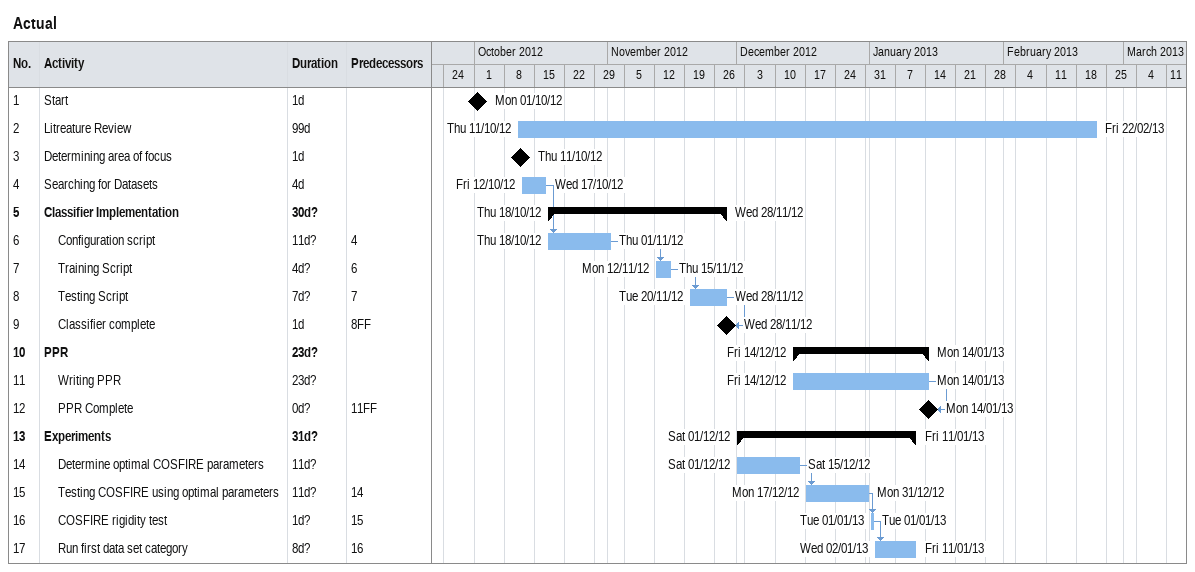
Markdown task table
Actual

| ID | Level | Task | Duration | Start | Finish | Predecessors |
|---|---|---|---|---|---|---|
| 1 | 1 | Start | 1d | 2012-10-01 | 2012-10-01 |  |
| 2 | 1 | Litreature Review | 99d | 2012-10-11 | 2013-02-22 |  |
| 3 | 1 | Determining area of focus | 1d | 2012-10-11 | 2012-10-11 |  |
| 4 | 1 | Searching for Datasets | 4d | 2012-10-12 | 2012-10-17 |  |
| 5 | 1 | **Classifier Implementation** | 30d? | 2012-10-18 | 2012-11-28 |  |
| 6 | 2 | Configuration script | 11d? | 2012-10-18 | 2012-11-01 | 4 |
| 7 | 2 | Training Script | 4d? | 2012-11-12 | 2012-11-15 | 6 |
| 8 | 2 | Testing Script | 7d? | 2012-11-20 | 2012-11-28 | 7 |
| 9 | 2 | Classifier complete | 1d | 2012-11-28 | 2012-11-28 | 8FF |
| 10 | 1 | **PPR** | 23d? | 2012-12-14 | 2013-01-14 |  |
| 11 | 2 | Writing PPR | 23d? | 2012-12-14 | 2013-01-14 |  |
| 12 | 2 | PPR Complete | 0d? | 2013-01-14 | 2013-01-14 | 11FF |
| 13 | 1 | **Experiments** | 31d? | 2012-12-01 | 2013-01-11 |  |
| 14 | 2 | Determine optimal COSFIRE parameters | 11d? | 2012-12-01 | 2012-12-15 |  |
| 15 | 2 | Testing COSFIRE using optimal parameters | 11d? | 2012-12-17 | 2012-12-31 | 14 |
| 16 | 2 | COSFIRE rigidity test | 1d? | 2013-01-01 | 2013-01-01 | 15 |
| 17 | 2 | Run first data set category | 8d? | 2013-01-02 | 2013-01-11 | 16 |
